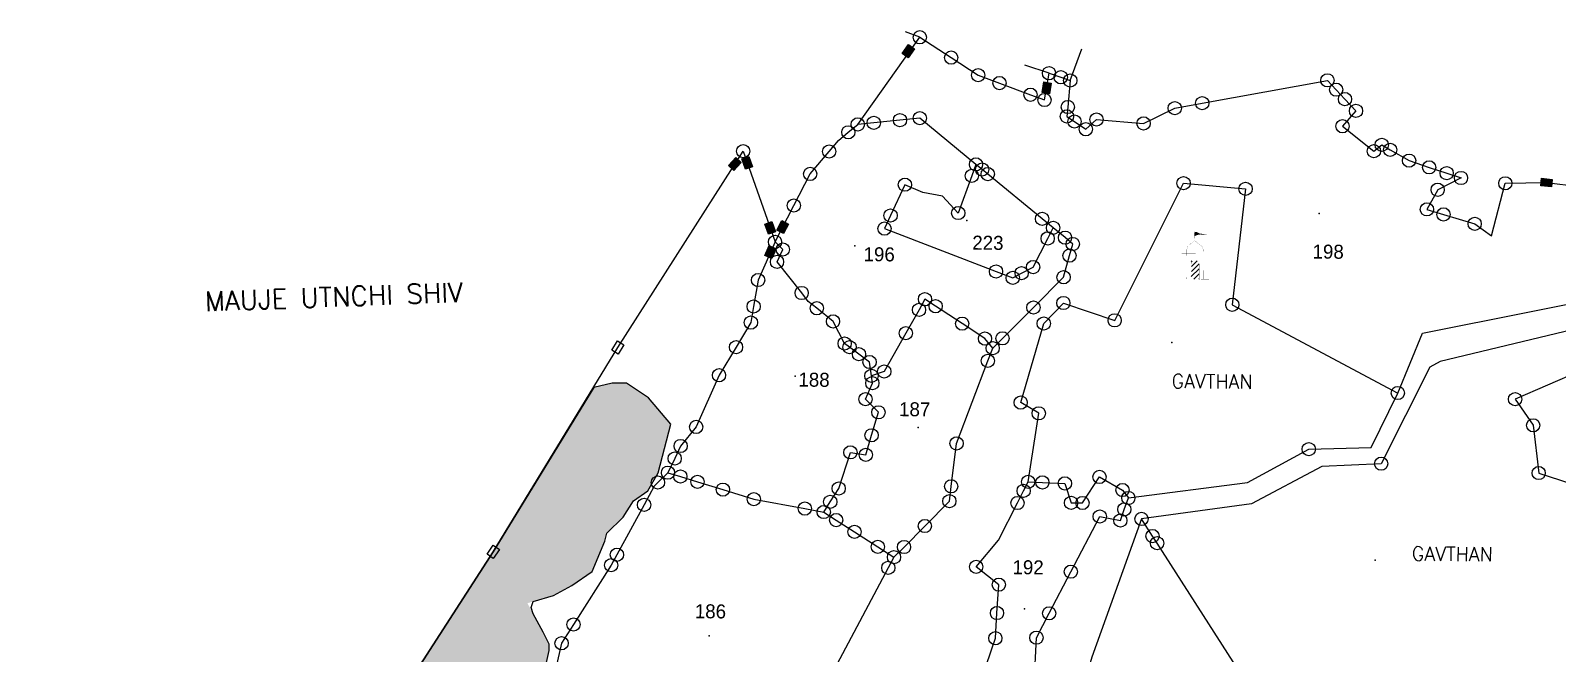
# Model space of a CAD drawing. Header units: metres. Extents: x 268248 to 270531, y 2132748 to 2134703.
# Drawn here: x 268386 to 269163, y 2134386 to 2134703 of the extents above; entities that cross this region are included whole.
import ezdxf

# ---------------------------------------------------------------- set-up
doc = ezdxf.new("R2010")
doc.units = ezdxf.units.M
for name, color, linetype in [('POINT_PARCEL', 7, 'Continuous'), ('POLY_HATCH', 12, 'Continuous'), ('POLY_PARCEL', 6, 'Continuous'), ('POLY_ROAD', 30, 'Continuous'), ('SYM_STONE', 1, 'Continuous'), ('SYM_WORSHIP', 1, 'Continuous'), ('TEXT_MAPIN', 7, 'Continuous'), ('TEXT_MAPOUT', 7, 'Continuous'), ('TEXT_PARCEL', 7, 'Continuous')]:
    doc.layers.add(name, color=color, linetype=linetype)
doc.styles.get("Standard").update_dxf_attribs({"font": 'simplex.shx'})
doc.styles.add('TEXT_MAP', font='')
doc.styles.get('TEXT_MAP').set_extended_font_data('Kruti Dev 050')

# ---------------------------------------------------------------- blocks, each defined once
blk = doc.blocks.new('TEMPLE')
at = {"linetype": 'Continuous'}
blk.add_hatch(color=256, dxfattribs=at).paths.add_polyline_path([(0.2823070738278333, 5.694702453576043), (0.599700794387606, 5.747528817597754), (0.9523601482808476, 5.712310998570159), (1.393183585423974, 5.729920272603634), (0.4939023840613692, 5.853181545622648), (0.2117758071981317, 6.011659908611307), (-0.1408835466578644, 6.064486272633075), (-0.1493116005539835, 5.551076389589148), (-0.08798509672284477, 5.5538326355815)])
h = blk.add_hatch(dxfattribs=at)
h.set_pattern_fill('ANSI31', color=256, scale=3.600000000000001, style=0)
h.set_pattern_definition([(45, (-94.63405291644858, -100.6524758033455), (-0.3181980515339464, 0.3181980515339465), [])])
h.paths.add_polyline_path([(-0.5113554589450366, 2.324357100333998), (-0.5113554589450366, 0), (0.4937226423062349, 0), (0.4937226423062349, 2.324357100333998)])
at = {"linetype": 'Continuous', "const_width": 0.01800000000000001}
for points in [[(-0.1585163633152824, 4.990351905506088), (-0.1408835466578644, 6.064486272633076), (0.2117758071981335, 6.011659908611307), (0.4939023840613679, 5.853181545622647), (1.393183585423973, 5.729920272603636), (0.9523601482808566, 5.71231099857016), (0.5997007943876049, 5.747528817597754), (0.2823070738278339, 5.694702453576042), (-0.08798509672284283, 5.5538326355815), (-0.1493116005696358, 5.551076389588445)], [(-1.163775716759265, 3.275230194441974), (-1.163595975004139, 3.687303537316609), (-0.9696334814280299, 4.21556644840166), (-0.6346069441922033, 4.550132448412455), (-0.3348460402525966, 4.726220085434591), (-0.1585163633152824, 4.990351905506088), (0.05307894691825155, 4.796655723489835), (0.458636750765141, 4.497306084390743), (0.6878648776374767, 4.356436266396202), (0.8818273712508393, 4.092304446343348), (1.022891414873303, 3.757738446313908), (1.05797730643302, 3.275230194441974)], [(-1.780928830839695, 3.275230194441974), (1.745663197543468, 3.275230194441974)], [(-1.163775716759265, 0), (-1.163775716759265, 3.275230194441974)], [(-0.5113554589450366, 0), (-0.5113554589450366, 2.324357100333998), (0.4937226423062349, 2.324357100333998), (0.4937226423062349, 0)], [(1.05797730643302, 0), (1.05797730643302, 3.275230194441974)], [(-1.780928830839695, 0), (1.780928830839695, 0)]]:
    blk.add_lwpolyline(points, dxfattribs=at)
blk = doc.blocks.new('STONE')
blk.add_circle((0, 0), 0.8510231522929323)
blk = doc.blocks.new('STONESQUAREFILLED')
blk.add_hatch(color=256).paths.add_polyline_path([(0.6958872628347379, -0.481363590938571), (0.6958872628347379, 0.481363590938571), (-0.6958872628347379, 0.481363590938571), (-0.6958872628347379, -0.481363590938571)])
blk.add_lwpolyline([(-0.6958872628347379, 0.481363590938571), (0.6958872628347379, 0.481363590938571), (0.6958872628347379, -0.481363590938571), (-0.6958872628347379, -0.481363590938571)], close=True)
blk = doc.blocks.new('STONESQUARE')
blk.add_lwpolyline([(-0.6958872628347379, 0.481363590938571), (0.6958872628347379, 0.481363590938571), (0.6958872628347379, -0.481363590938571), (-0.6958872628347379, -0.481363590938571)], close=True)

msp = doc.modelspace()

# ---------------------------------------------------------------- hatches: boundary and pattern name
at = {"layer": 'POLY_HATCH'}
h = msp.add_hatch(dxfattribs=at)
h.set_pattern_fill('ZIGZAG', color=256, scale=3.955798169915345, angle=-0.5106593862347216, style=0)
h.set_pattern_definition([(359.4893406137653, (267871.9904212526, 2132651.283725816), (12.6710991855198, 12.44722151094611), [12.55965918948122, -12.55965918948122]), (89.48934061376526, (267884.5495816009, 2132651.171786978), (-12.44722151094611, 12.6710991855198), [12.55965918948122, -12.55965918948122])])
h.paths.add_polyline_path([(268491.8553352257, 2134231.306073115), (268439.8166998607, 2134074.09560268), (268399.4974074191, 2133956.176179503), (268419.246257146, 2133943.234505004), (268446.2132305605, 2133962.104496737), (268444.6156931092, 2133968.739283293), (268445.1863421815, 2133981.942161137), (268456.6513498407, 2133994.216407654), (268470.2267987431, 2134011.628687707), (268477.5076643273, 2134017.752010535), (268490.9452364576, 2134019.694981357), (268495.2029128274, 2134034.096205142), (268492.216477423, 2134046.499256268), (268479.9582150522, 2134061.047685354), (268494.446411926, 2134065.044030913), (268497.616683006, 2134073.26672313), (268495.6073513876, 2134079.472848777), (268489.554236178, 2134083.175079017), (268494.7313572877, 2134097.01394034), (268519.3581834715, 2134080.292532313), (268536.9247336182, 2134082.198701868), (268547.2931442315, 2134087.263132754), (268556.7396151789, 2134104.712220975), (268554.7854209443, 2134117.106071813), (268551.8449577807, 2134134.66555693), (268542.6098979618, 2134140.93608494), (268525.098485199, 2134145.217640576), (268511.7344473636, 2134151.524969853), (268546.8124102732, 2134149.149583771), (268570.6000094431, 2134154.094410455), (268570.7930369978, 2134175.751451661), (268558.5347746271, 2134190.299880748), (268543.1614051732, 2134202.813335671), (268563.7327742981, 2134194.379029125), (268592.6999895652, 2134201.340429161), (268603.1051673261, 2134210.530010096), (268608.3767012919, 2134222.859458571), (268602.3486797619, 2134241.477835748), (268591.122658561, 2134256.017064548), (268583.9153272716, 2134258.144041818), (268564.9141708833, 2134263.751530374), (268570.624823731, 2134272.701671191), (268572.7352649741, 2134277.839704728), (268572.7444567918, 2134278.870995691), (268585.0670617013, 2134271.54158264), (268606.7717949578, 2134274.442234872), (268612.0525073425, 2134287.802967527), (268611.1673347624, 2134304.312768009), (268605.019820034, 2134309.524410978), (268594.7709026191, 2134317.8667143), (268594.8168615226, 2134323.02314841), (268623.4563945502, 2134351.130547706), (268622.5712086328, 2134367.640348306), (268634.9397724459, 2134365.467369366), (268646.3680129576, 2134373.616465833), (268649.5934348203, 2134388.026890025), (268649.6210101501, 2134391.12074911), (268646.5794240246, 2134397.336075163), (268638.5989149481, 2134411.993719051), (268651.9060953743, 2134415.853248829), (268661.2422648793, 2134420.926886904), (268671.6290590664, 2134428.053892814), (268677.9604095319, 2134443.468000088), (268679.0294178491, 2134447.58394985), (268687.3609215142, 2134455.760647296), (268692.5956749953, 2134463.964945842), (268699.8673621608, 2134469.056984489), (268705.1113073981, 2134478.292567096), (268711.525383976, 2134502.98826543), (268700.2901842947, 2134516.496203148), (268688.9998206166, 2134523.816422814), (268681.7741057534, 2134523.880825059), (268672.319203676, 2134521.665972519), (268621.2100121421, 2134438.093204736), (268555.1801933239, 2134335.858104619)])
h.paths.add_polyline_path([(268455.105370698, 2133602.837744683), (268448.6181186311, 2133573.71691518), (268437.6279194823, 2133557.401882506), (268437.8317575839, 2133507.943306419), (268440.851101898, 2133507.052740385), (268443.778267151, 2133486.108134174), (268449.527908757, 2133478.098658195), (268450.8974813918, 2133465.662538886), (268450.3265221239, 2133449.791013448), (268450.9719467707, 2133437.87779257), (268453.4856280067, 2133430.775274085), (268453.4072316338, 2133421.979465217), (268455.6928112145, 2133409.591178332), (268452.1538350442, 2133401.823042604), (268456.2617368812, 2133392.882651208), (268457.4831890687, 2133385.362553791), (268456.9638566382, 2133375.283385541), (268453.2044416909, 2133363.087606055), (268453.5816101493, 2133345.169410556), (268455.4127618143, 2133297.63050946), (268453.5304669074, 2133279.196085543), (268451.9241055446, 2133267.624760761), (268455.5394444197, 2133251.608645304), (268453.8718957189, 2133233.172307371), (268450.9197663702, 2133215.176515277), (268456.2663437736, 2133200.64680707), (268457.0220169458, 2133189.054429654), (268448.8685379557, 2133165.74127593), (268451.2280067071, 2133153.383681437), (268451.7134826356, 2133135.571798465), (268438.6377436543, 2133102.111441584), (268437.0141733903, 2133088.609336067), (268432.7290215509, 2133053.568784216), (268432.0331994616, 2133047.7821612), (268428.0552285856, 2133035.159233217), (268426.9471520742, 2133031.307233693), (268420.1298660917, 2133013.345891445), (268409.2257175326, 2133006.684784524), (268399.8726321897, 2132974.125670401), (268387.8054384588, 2132916.037010603), (268396.815996562, 2132916.813394728), (268397.7344981108, 2132923.658757036), (268412.8500779129, 2132935.9460889), (268414.6756285075, 2132948.351881271), (268423.7816245586, 2132959.836081554), (268446.0402191801, 2132955.782566961), (268450.4151283657, 2132965.595553468), (268439.8347935257, 2132981.110341954), (268447.1228740954, 2132981.045383848), (268457.4233815871, 2132982.238618024), (268456.882812408, 2132993.563824183), (268452.6379070546, 2132999.179927798), (268454.2136891591, 2133007.318738385), (268463.9033574512, 2133010.236057895), (268465.2930749854, 2133021.594765373), (268464.2767939588, 2133028.040285446), (268457.8125794098, 2133037.645323183), (268466.2608558328, 2133042.294490807), (268466.3544234787, 2133052.792465387), (268458.0809613327, 2133061.206921094), (268472.2366022065, 2133064.288729621), (268476.0125488774, 2133075.278817497), (268474.4784927624, 2133080.016956888), (268465.1151054116, 2133090.599220586), (268466.1986381288, 2133094.264146506), (268474.5860955852, 2133092.089631027), (268485.0797849652, 2133090.421276922), (268492.4819846979, 2133095.604709698), (268490.9993907647, 2133106.116732486), (268485.8344177399, 2133116.136634487), (268481.1527312699, 2133121.427762527), (268479.1962075665, 2133137.718358982), (268515.1734739508, 2133136.085338731), (268518.9400783814, 2133146.025634264), (268517.4574844483, 2133156.537657052), (268511.2604409549, 2133168.666524022), (268506.6723221308, 2133184.455626642), (268488.8746935339, 2133191.963422275), (268481.5988101933, 2133200.952263049), (268487.3640293137, 2133199.326053438), (268521.4813854442, 2133195.347384684), (268529.9717817421, 2133204.72063587), (268527.457131818, 2133217.341623498), (268504.5650871435, 2133238.090864072), (268485.4699861874, 2133252.099459623), (268488.5278427449, 2133257.865022514), (268496.921472266, 2133259.935700578), (268528.6774919311, 2133268.985536051), (268528.9878289336, 2133279.710211766), (268520.6591965401, 2133284.933616859), (268507.1770316198, 2133290.202954994), (268501.0377828471, 2133300.126922434), (268492.6919560299, 2133303.419546663), (268495.3375580986, 2133311.119725555), (268493.6732576864, 2133317.141924906), (268502.3918529169, 2133319.531525183), (268522.6760070185, 2133330.507279754), (268525.739614354, 2133336.916436095), (268524.5219718891, 2133344.865596026), (268506.3291081892, 2133351.678765397), (268484.5068382745, 2133360.884321467), (268504.6367798247, 2133366.60499254), (268522.5952148832, 2133381.677900027), (268523.7262367298, 2133388.104288847), (268520.3364340898, 2133393.283674526), (268509.8585867896, 2133398.311687172), (268491.8517587048, 2133401.904959911), (268498.9232624911, 2133412.247547764), (268504.1284363328, 2133417.99397178), (268499.6917445194, 2133426.186371088), (268488.1019964407, 2133426.933314333), (268482.3929848156, 2133437.615425064), (268503.4607199674, 2133439.454806537), (268510.4066929717, 2133447.76030875), (268513.0178771043, 2133451.598911189), (268494.720515657, 2133458.734830548), (268488.7787896445, 2133466.726095875), (268481.4855738234, 2133467.649300183), (268480.2526489682, 2133473.882202952), (268479.1026934278, 2133478.905645172), (268487.1584532583, 2133477.682535262), (268496.8787152194, 2133484.032361348), (268496.0542207195, 2133487.901593221), (268485.5993186877, 2133495.503987672), (268489.470211622, 2133496.113131404), (268501.7404703777, 2133499.436546779), (268506.2256474001, 2133508.72944519), (268494.4880912983, 2133516.986916543), (268479.5257496143, 2133524.844041186), (268497.7587675508, 2133522.536041846), (268513.8425705807, 2133520.032650059), (268528.2257287512, 2133519.475357598), (268535.3749607494, 2133526.491743783), (268537.5796267605, 2133532.908563294), (268530.3208432863, 2133537.693336434), (268515.4171740034, 2133548.112748222), (268537.0336315214, 2133555.977428669), (268538.4233634665, 2133567.336128525), (268536.7858181122, 2133576.361779687), (268530.3591920161, 2133578.135445596), (268516.4590218291, 2133584.695806282), (268508.5847247386, 2133592.704296468), (268523.4305202294, 2133607.912217046), (268524.3448981807, 2133614.125981069), (268520.5084231825, 2133617.378413789), (268513.5142056236, 2133621.656237192), (268513.3241973366, 2133630.52992605), (268508.4618662667, 2133639.155215518), (268493.8983943037, 2133643.575998318), (268494.7637256121, 2133656.333939392), (268501.1859133458, 2133668.885610512), (268506.0884513135, 2133674.040558939), (268505.7048783936, 2133679.193150323), (268503.8047986071, 2133682.857413079), (268495.0486293344, 2133688.29917701), (268501.298780316, 2133690.818063697), (268514.2419158259, 2133697.353712793), (268519.3980430246, 2133709.64431386), (268516.9187941356, 2133720.608401177), (268515.7538625099, 2133725.168956291), (268509.8230632443, 2133721.296188092), (268508.4688732407, 2133725.976964614), (268515.575127372, 2133725.868681004), (268515.0512201849, 2133727.919709192), (268511.8799734736, 2133733.52624337), (268494.5116043403, 2133736.470188359), (268495.4030370232, 2133740.109570577), (268495.2628774006, 2133748.478223457), (268485.845402382, 2133753.844878115), (268473.0565328707, 2133758.387524395), (268473.9594382211, 2133763.314101262), (268475.0923576903, 2133769.955021403), (268469.597304036, 2133779.87323969), (268479.5597498329, 2133801.346606486), (268481.9868103838, 2133808.61962926), (268478.4205036741, 2133818.091567794), (268470.2913206186, 2133821.596801837), (268452.0410937809, 2133821.974020442), (268456.2051147497, 2133831.377051665), (268452.1940621928, 2133839.136560811), (268446.2102699106, 2133842.408132406), (268450.2372873627, 2133848.486875847), (268456.6748246924, 2133872.029879356), (268457.4394825204, 2133885.539640294), (268452.856894784, 2133901.457098902), (268440.2642360356, 2133910.151295682), (268426.5596909196, 2133914.564415442), (268410.006284674, 2133912.566464844), (268385.7027489662, 2133896.370097273), (268414.8701566774, 2133740.846475432), (268419.7069435923, 2133739.284519175), (268426.73187427, 2133732.356340503), (268438.8485109303, 2133706.395204843), (268446.4602880662, 2133693.025326123), (268447.1987523371, 2133679.502167973), (268448.3685776873, 2133666.189713369), (268447.5089826126, 2133654.075358381), (268448.6807345406, 2133640.977434841), (268447.9543187823, 2133631.75830525), (268448.2786164642, 2133619.955231908)])

# ---------------------------------------------------------------- linework, layer by layer
at = {"layer": 'POINT_PARCEL'}
for p in [(268862.218535663, 2134606.583479407), (269041.5498070531, 2134610.133807901), (268805.1927637274, 2134593.699427525), (268966.6086047412, 2134544.599612008), (268774.8970173247, 2134527.469132511), (268837.5137081424, 2134501.346126805), (269070.0201347892, 2134433.813731358), (268891.5000593926, 2134409.158794148), (268731.0889498442, 2134395.345994452)]:
    msp.add_point(p, dxfattribs=at)
at = {"layer": 'POLY_HATCH'}
msp.add_lwpolyline([(268646.3680129576, 2134373.616465833), (268649.5934348203, 2134388.026890025), (268649.6210101501, 2134391.12074911), (268646.5794240246, 2134397.336075163), (268641.5009176135, 2134406.663667894), (268640.4962517735, 2134409.766727267), (268641.5560683346, 2134412.851392967), (268651.9060953743, 2134415.853248829), (268661.2422648793, 2134420.926886904), (268671.6290590664, 2134428.053892814), (268677.9604095319, 2134443.468000088), (268679.0294178491, 2134447.58394985), (268687.3609215142, 2134455.760647296), (268692.5956749953, 2134463.964945842), (268699.8673621608, 2134469.056984489), (268705.1113073981, 2134478.292567096), (268711.525383976, 2134502.98826543), (268700.2901842947, 2134516.496203148), (268688.9998206166, 2134523.816422814), (268681.7741057534, 2134523.880825059), (268672.319203676, 2134521.665972519), (268621.2100121421, 2134438.093204736), (268555.1801933239, 2134335.858104619)], dxfattribs=at)
at = {"layer": 'POLY_PARCEL'}
for points in [[(268806.7156173221, 2134655.463392515), (268838.3306600738, 2134699.770077266)], [(268838.3306600738, 2134699.770077266), (268830.9470473741, 2134702.559114319)], [(268838.3306600738, 2134699.770077266), (268854.2942964979, 2134689.42186755), (268868.0355764971, 2134680.514270094), (268878.8249696427, 2134676.469628591), (268894.6365036106, 2134670.54232706), (268901.785791296, 2134667.86225921), (268904.0568860455, 2134681.446234129)], [(268914.8806991928, 2134677.805891812), (268920.8218492936, 2134693.844101383)], [(268904.0568860455, 2134681.446234129), (268891.7566686175, 2134685.521205238)], [(268904.0568860455, 2134681.446234129), (268910.0355211154, 2134679.435456786), (268914.8806991928, 2134677.805891812)], [(268914.8806991928, 2134677.805891812), (268913.622822836, 2134664.299460991), (268913.1783168524, 2134659.526583844), (268917.0292538411, 2134656.911831524), (268922.7952637805, 2134652.996761527), (268928.2145763324, 2134657.96054485), (268952.2053848022, 2134655.956689153), (268968.0412067546, 2134663.691674846), (268982.0499871938, 2134666.245249778), (269045.747713896, 2134677.85631891), (269050.2056616822, 2134673.101107467), (269054.6841502901, 2134668.323985504), (269060.3012197433, 2134662.332360159), (269053.423137403, 2134654.517534816), (269069.4353968553, 2134641.844618229), (269073.405527594, 2134645.031282171), (269077.7200419723, 2134642.548785958), (269087.3094141005, 2134637.031228727), (269097.5401467492, 2134633.615180969), (269106.4504991301, 2134630.640008973), (269113.7477710032, 2134628.203445525), (269101.8693011921, 2134622.223224081), (269096.4053199303, 2134612.247762021), (269104.8731730021, 2134609.677323086), (269120.7065882881, 2134604.871048487), (269129.2517841381, 2134598.708784096), (269136.298969601, 2134625.49640998), (269157.2648759366, 2134625.846550693), (269190.2353037523, 2134621.837033181)], [(268764.6156384777, 2134595.693653765), (268774.1796979606, 2134614.197587701), (268782.4823214203, 2134630.260975459), (268792.1689806638, 2134641.665971568), (268796.9678709951, 2134647.316147153), (268801.9051969182, 2134651.442804165), (268806.7156173221, 2134655.463392515)], [(268866.8810675825, 2134635.134609238), (268838.3206188251, 2134658.619872199), (268828.2177614709, 2134657.610871646), (268814.8602475178, 2134656.276819458), (268806.7156173221, 2134655.463392515)], [(268492.5196697363, 2134232.32641298), (268555.1801933239, 2134335.858104619), (268621.2100121421, 2134438.093204736), (268684.5858678134, 2134541.990076575), (268748.3642316439, 2134641.842248712), (268764.6156384777, 2134595.693653765)], [(268866.8810675825, 2134635.134609238), (268864.7600900474, 2134629.314562405), (268857.8622999568, 2134610.386751663), (268849.7789929607, 2134619.040749444), (268839.9166592768, 2134620.845045044), (268830.7176417796, 2134624.78891091), (268823.4394413815, 2134609.162728471), (268820.3180986696, 2134602.461254479), (268877.0813233967, 2134580.686123622), (268885.5931075428, 2134577.420889581), (268890.1225328983, 2134579.82010785), (268895.9499162887, 2134582.906849234), (268903.3774590776, 2134597.475862967), (268906.1247098119, 2134602.864554062)], [(268906.1247098119, 2134602.864554062), (268900.5231092516, 2134607.470751368), (268872.8798736591, 2134630.201789753), (268870.0614152538, 2134632.519408686), (268866.8810675825, 2134635.134609238)], [(268893.4735322798, 2134473.723539712), (268898.8304306611, 2134508.539990933), (268889.6448123425, 2134513.985575019), (268901.385040888, 2134554.21612334), (268911.3563646139, 2134564.640143184), (268937.4770788862, 2134555.825379369), (268972.5657224856, 2134625.562841777), (269004.1082544281, 2134622.707119284), (268997.3552197072, 2134563.766371582), (269081.6108896973, 2134518.872600444)], [(268875.3961696767, 2134541.682098967), (268880.3921528416, 2134546.673604413), (268896.1072694413, 2134562.374636125), (268911.4729885787, 2134577.726583527), (268914.511281353, 2134588.749421191), (268916.1333967764, 2134594.634408686), (268912.2030211153, 2134597.866357411), (268906.1247098119, 2134602.864554062)], [(268764.6156384777, 2134595.693653765), (268755.9828231226, 2134576.323320951), (268753.7260922801, 2134562.867392923), (268752.3540072972, 2134554.686232623), (268744.7772315633, 2134542.189506446), (268736.1165676945, 2134527.905073504), (268724.5006260587, 2134501.619097661), (268716.5759316591, 2134491.927758935), (268713.5547382235, 2134485.579144833), (268710.1199557664, 2134478.361431433)], [(268813.656866273, 2134527.583594809), (268812.7341792645, 2134534.624111933), (268807.3349494425, 2134538.642069655), (268802.5664267683, 2134542.190672535), (268800.0408615134, 2134544.070128448), (268794.1278170699, 2134555.279369158), (268785.8677551553, 2134561.97442087), (268781.5485430225, 2134565.475284288), (268778.1758526704, 2134569.730585062), (268765.6215326717, 2134585.570286321), (268768.5768036487, 2134591.873137883), (268764.6156384777, 2134595.693653765)], [(268875.3961696767, 2134541.682098967), (268871.4666695988, 2134546.544476322), (268859.8765218772, 2134554.140976355), (268846.3662502486, 2134562.99597815), (268840.9360330486, 2134566.555091125), (268837.9011767397, 2134561.17922281), (268831.2020359632, 2134549.312532934), (268820.2076945339, 2134529.837432397), (268813.656866273, 2134527.583594809)], [(269170.2546670298, 2134550.980318237), (269174.2555023934, 2134530.026145105), (269141.2716116016, 2134515.730803063), (269150.4948183732, 2134502.453847148), (269153.2849801097, 2134478.184953157), (269181.1216361092, 2134469.14034705), (269167.533969613, 2134372.635788938), (269131.3106313358, 2134313.714562625), (269088.1611423465, 2134315.386440137), (269088.2873413565, 2134329.545543807), (269078.4558048705, 2134336.106826787)], [(268825.1641101239, 2134435.391748078), (268830.2812143292, 2134440.568285353), (268840.8285422967, 2134451.238116217), (268853.3353701053, 2134463.890205711), (268854.2829399183, 2134471.414107776), (268857.0330362806, 2134493.250446816), (268872.9577436782, 2134535.250898081), (268875.3961696767, 2134541.682098967)], [(268789.3983740905, 2134458.345427843), (268792.7307729262, 2134463.568200983), (268797.0210480491, 2134470.292226161), (268802.9832313182, 2134488.690286344), (268810.8103939327, 2134487.440511894), (268813.7612175056, 2134497.373619562), (268817.2307222275, 2134509.052719685), (268810.6333429066, 2134515.762539389), (268814.1416960892, 2134523.884125117), (268813.656866273, 2134527.583594809)], [(268710.1199557664, 2134478.361431433), (268705.0187803435, 2134473.355026406), (268703.0790600599, 2134471.451342534), (268697.9559697412, 2134462.032217717), (268684.1425965062, 2134436.635459403), (268681.2464692341, 2134431.310746668), (268662.0488000803, 2134401.158463313), (268655.9820093648, 2134391.629827766), (268651.8265024315, 2134373.646904875), (268649.5765228482, 2134363.910136291), (268644.4787896551, 2134341.849736825)], [(268710.1199557664, 2134478.361431433), (268716.4279103879, 2134476.415576341), (268725.1913201495, 2134473.712271304), (268738.0925449068, 2134469.73254802), (268753.8084596216, 2134464.884559329), (268779.785335906, 2134460.111684425), (268789.3983740905, 2134458.345427843)], [(268864.6362058294, 2134358.445999083), (268867.1819368392, 2134365.943198852), (268876.7657291177, 2134394.167549727), (268877.5878951834, 2134406.991069536), (268878.511688669, 2134421.3996964), (268866.9965126962, 2134430.513378637), (268878.3913037313, 2134444.035671873), (268887.9976433315, 2134462.944796579), (268891.1461512194, 2134469.142321419), (268893.4735322798, 2134473.723539712)], [(268893.4735322798, 2134473.723539712), (268900.6669043252, 2134473.411513496), (268912.1493984409, 2134472.913438438), (268915.2824174935, 2134463.016265293), (268921.0801596831, 2134462.96459046), (268929.787950407, 2134476.189006625), (268941.432481429, 2134469.541479907), (268944.4479334247, 2134465.492428983)], [(268789.3983740905, 2134458.345427843), (268795.754587916, 2134454.266146585), (268805.0813685911, 2134448.280419445), (268816.9323224684, 2134440.67473226), (268825.1641101239, 2134435.391748078)], [(269075.905604547, 2134337.808756694), (269076.2407989182, 2134351.322345407), (269055.8145731607, 2134348.500720013), (269053.5365645721, 2134321.809689787), (269031.0643776493, 2134330.377393812), (268959.0545768319, 2134442.498413546), (268956.7214419072, 2134446.131161643), (268951.1297168054, 2134454.837614284)], [(268825.1641101239, 2134435.391748078), (268822.264561565, 2134429.965886452), (268796.0089682247, 2134380.834370471), (268792.4992362057, 2134371.558479608), (268790.0682813664, 2134365.133695135), (268788.2015024566, 2134360.199974458)]]:
    msp.add_lwpolyline(points, dxfattribs=at)
at = {"layer": 'POLY_ROAD'}
for points in [[(269081.6108896973, 2134518.872600444), (269094.2304102306, 2134549.33334078), (269203.8395466489, 2134571.205861134), (269253.6890005395, 2134562.286875247), (269292.1736347064, 2134543.802335278)], [(269170.2546670298, 2134550.980318237), (269103.1334293178, 2134534.904115532), (269097.846703064, 2134532.054830799), (269073.1423057734, 2134482.92877528), (269042.9582440126, 2134481.588688008), (269007.1407888925, 2134462.59852515), (268951.1297168054, 2134454.837614284)], [(268944.4479334247, 2134465.492428983), (269005.0766792785, 2134473.319460739), (269036.259237253, 2134490.312722101), (269068.0489922156, 2134491.102123618), (269081.6108896973, 2134518.872600444)], [(268894.0577734761, 2134341.467213294), (268895.4010249785, 2134347.605872774), (268897.6440253086, 2134394.464809067), (268904.1267677291, 2134406.859194147), (268915.1885936393, 2134428.008350032), (268929.8685109773, 2134456.074951576), (268940.3731277463, 2134454.05038312), (268942.3853707105, 2134459.700757175), (268944.4479334247, 2134465.492428983)], [(268951.1297168054, 2134454.837614284), (268925.9148796243, 2134384.583058415), (268908.6495797338, 2134326.808754398), (268892.09272629, 2134228.049303266), (268874.2947092679, 2134158.69411265)]]:
    msp.add_lwpolyline(points, dxfattribs=at)

# ---------------------------------------------------------------- block references
at = {"layer": 'SYM_STONE', "xscale": 3.955798169915345, "yscale": 3.955798169915345, "zscale": 3.955798169915345}
for name, p, rotation in [('STONE', (268838.3306600738, 2134699.770077266), 359.4893406137653), ('STONESQUAREFILLED', (268832.4428621751, 2134692.711789311), 54.49023753304733), ('STONE', (268854.2942964979, 2134689.42186755), 359.4893406137653), ('STONE', (268868.0355764971, 2134680.514270094), 359.4893406137653), ('STONE', (268904.0568860455, 2134681.446234129), 359.4893406137653), ('STONE', (268910.0355211154, 2134679.435456786), 359.4893406137653), ('STONE', (268878.8249696427, 2134676.469628591), 359.4893406137653), ('STONESQUAREFILLED', (268902.8234613432, 2134674.068818359), 260.5085469813186), ('STONE', (268914.8806991928, 2134677.805891812), 359.4893406137653), ('STONE', (269045.747713896, 2134677.85631891), 359.4893406137653), ('STONE', (269050.2056616822, 2134673.101107467), 359.4893406137653), ('STONE', (268894.6365036106, 2134670.54232706), 359.4893406137653), ('STONE', (268901.785791296, 2134667.86225921), 359.4893406137653), ('STONE', (268913.622822836, 2134664.299460991), 359.4893406137653), ('STONE', (268968.0412067546, 2134663.691674846), 359.4893406137653), ('STONE', (268982.0499871938, 2134666.245249778), 359.4893406137653), ('STONE', (269054.6841502901, 2134668.323985504), 359.4893406137653), ('STONE', (268806.7156173221, 2134655.463392515), 359.4893406137653), ('STONE', (268814.8602475178, 2134656.276819458), 359.4893406137653), ('STONE', (268828.2177614709, 2134657.610871646), 359.4893406137653), ('STONE', (268838.3206188251, 2134658.619872199), 359.4893406137653), ('STONE', (268913.1783168524, 2134659.526583844), 359.4893406137653), ('STONE', (268917.0292538411, 2134656.911831524), 359.4893406137653), ('STONE', (268928.2145763324, 2134657.96054485), 359.4893406137653), ('STONE', (268952.2053848022, 2134655.956689153), 359.4893406137653), ('STONE', (269060.3012197433, 2134662.332360159), 359.4893406137653), ('STONE', (268801.9051969182, 2134651.442804165), 359.4893406137653), ('STONE', (268922.7952637805, 2134652.996761527), 359.4893406137653), ('STONE', (269053.423137403, 2134654.517534816), 359.4893406137653), ('STONE', (268748.3642316439, 2134641.842248712), 359.4893406137653), ('STONE', (268792.1689806638, 2134641.665971568), 359.4893406137653), ('STONE', (269069.4353968553, 2134641.844618229), 359.4893406137653), ('STONE', (269073.405527594, 2134645.031282171), 359.4893406137653), ('STONE', (269077.7200419723, 2134642.548785958), 359.4893406137653), ('STONESQUAREFILLED', (268744.1599035802, 2134635.259902218), 227.94059663175), ('STONESQUAREFILLED', (268750.456495042, 2134635.900915936), 289.3999128926104), ('STONE', (268866.8810675825, 2134635.134609238), 359.4893406137653), ('STONE', (268866.8810675825, 2134635.134609238), 359.4893406137653), ('STONE', (268870.0614152538, 2134632.519408686), 359.4893406137653), ('STONE', (269087.3094141005, 2134637.031228727), 359.4893406137653), ('STONE', (269097.5401467492, 2134633.615180969), 359.4893406137653), ('STONE', (268782.4823214203, 2134630.260975459), 359.4893406137653), ('STONE', (268830.7176417796, 2134624.78891091), 359.4893406137653), ('STONE', (268864.7600900474, 2134629.314562405), 359.4893406137653), ('STONE', (268872.8798736591, 2134630.201789753), 359.4893406137653), ('STONE', (268972.5657224856, 2134625.562841777), 359.4893406137653), ('STONE', (269106.4504991301, 2134630.640008973), 359.4893406137653), ('STONE', (269113.7477710032, 2134628.203445525), 359.4893406137653), ('STONE', (269136.298969601, 2134625.49640998), 359.4893406137653), ('STONESQUAREFILLED', (269157.2648759366, 2134625.846550693), 353.0663350303225), ('STONE', (269004.1082544281, 2134622.707119284), 359.4893406137653), ('STONE', (269101.8693011921, 2134622.223224081), 359.4893406137653), ('STONE', (268774.1796979606, 2134614.197587701), 359.4893406137653), ('STONE', (268823.4394413815, 2134609.162728471), 359.4893406137653), ('STONE', (268857.8622999568, 2134610.386751663), 359.4893406137653), ('STONE', (269096.4053199303, 2134612.247762021), 359.4893406137653), ('STONE', (269104.8731730021, 2134609.677323086), 359.4893406137653), ('STONESQUAREFILLED', (268762.1171783592, 2134602.788450245), 109.3999128926106), ('STONESQUAREFILLED', (268768.5074948465, 2134603.223369914), 62.66708224172025), ('STONE', (268820.3180986696, 2134602.461254479), 359.4893406137653), ('STONE', (268900.5231092516, 2134607.470751368), 359.4893406137653), ('STONE', (268906.1247098119, 2134602.864554062), 359.4893406137653), ('STONE', (269120.7065882881, 2134604.871048487), 359.4893406137653), ('STONE', (268764.6156384777, 2134595.693653765), 359.4893406137653), ('STONE', (268903.3774590776, 2134597.475862967), 359.4893406137653), ('STONE', (268912.2030211153, 2134597.866357411), 359.4893406137653), ('STONE', (268916.1333967764, 2134594.634408686), 359.4893406137653), ('STONESQUAREFILLED', (268762.3125366647, 2134590.525948122), 245.9788045215394), ('STONE', (268765.6215326717, 2134585.570286321), 359.4893406137653), ('STONE', (268768.5768036487, 2134591.873137883), 359.4893406137653), ('STONE', (268914.511281353, 2134588.749421191), 359.4893406137653), ('STONE', (268877.0813233967, 2134580.686123622), 359.4893406137653), ('STONE', (268890.1225328983, 2134579.82010785), 359.4893406137653), ('STONE', (268895.9499162887, 2134582.906849234), 359.4893406137653), ('STONE', (268911.4729885787, 2134577.726583527), 359.4893406137653), ('STONE', (268755.9828231226, 2134576.323320951), 359.4893406137653), ('STONE', (268885.5931075428, 2134577.420889581), 359.4893406137653), ('STONE', (268753.7260922801, 2134562.867392923), 359.4893406137653), ('STONE', (268778.1758526704, 2134569.730585062), 359.4893406137653), ('STONE', (268840.9360330486, 2134566.555091125), 359.4893406137653), ('STONE', (268846.3662502486, 2134562.99597815), 359.4893406137653), ('STONE', (268896.1072694413, 2134562.374636125), 359.4893406137653), ('STONE', (268911.3563646139, 2134564.640143184), 359.4893406137653), ('STONE', (268997.3552197072, 2134563.766371582), 359.4893406137653), ('STONE', (268752.3540072972, 2134554.686232623), 359.4893406137653), ('STONE', (268785.8677551553, 2134561.97442087), 359.4893406137653), ('STONE', (268794.1278170699, 2134555.279369158), 359.4893406137653), ('STONE', (268837.9011767397, 2134561.17922281), 359.4893406137653), ('STONE', (268937.4770788862, 2134555.825379369), 359.4893406137653), ('STONE', (268831.2020359632, 2134549.312532934), 359.4893406137653), ('STONE', (268859.8765218772, 2134554.140976355), 359.4893406137653), ('STONE', (268871.4666695988, 2134546.544476322), 359.4893406137653), ('STONE', (268880.3921528416, 2134546.673604413), 359.4893406137653), ('STONE', (268901.385040888, 2134554.21612334), 359.4893406137653), ('STONESQUARE', (268684.5858678134, 2134541.990076575), 57.43249542476423), ('STONE', (268744.7772315633, 2134542.189506446), 359.4893406137653), ('STONE', (268800.0408615134, 2134544.070128448), 359.4893406137653), ('STONE', (268800.0408615134, 2134544.070128448), 359.4893406137653), ('STONE', (268802.5664267683, 2134542.190672535), 359.4893406137653), ('STONE', (268875.3961696767, 2134541.682098967), 359.4893406137653), ('STONE', (268807.3349494425, 2134538.642069655), 359.4893406137653), ('STONE', (268812.7341792645, 2134534.624111933), 359.4893406137653), ('STONE', (268872.9577436782, 2134535.250898081), 359.4893406137653), ('STONE', (268736.1165676945, 2134527.905073504), 359.4893406137653), ('STONE', (268813.656866273, 2134527.583594809), 359.4893406137653), ('STONE', (268814.1416960892, 2134523.884125117), 359.4893406137653), ('STONE', (268820.2076945339, 2134529.837432397), 359.4893406137653), ('STONE', (268810.6333429066, 2134515.762539389), 359.4893406137653), ('STONE', (269081.6108896973, 2134518.872600444), 359.4893406137653), ('STONE', (269141.2716116016, 2134515.730803063), 359.4893406137653), ('STONE', (268817.2307222275, 2134509.052719685), 359.4893406137653), ('STONE', (268889.6448123425, 2134513.985575019), 359.4893406137653), ('STONE', (268898.8304306611, 2134508.539990933), 359.4893406137653), ('STONE', (268724.5006260587, 2134501.619097661), 359.4893406137653), ('STONE', (269150.4948183732, 2134502.453847148), 359.4893406137653), ('STONE', (268813.7612175056, 2134497.373619562), 359.4893406137653), ('STONE', (268857.0330362806, 2134493.250446816), 359.4893406137653), ('STONE', (268713.5547382235, 2134485.579144833), 359.4893406137653), ('STONE', (268716.5759316591, 2134491.927758935), 359.4893406137653), ('STONE', (268802.9832313182, 2134488.690286344), 359.4893406137653), ('STONE', (268810.8103939327, 2134487.440511894), 359.4893406137653), ('STONE', (269036.259237253, 2134490.312722101), 359.4893406137653), ('STONE', (268710.1199557664, 2134478.361431433), 359.4893406137653), ('STONE', (269073.1423057734, 2134482.92877528), 359.4893406137653), ('STONE', (269153.2849801097, 2134478.184953157), 359.4893406137653), ('STONE', (268705.0187803435, 2134473.355026406), 359.4893406137653), ('STONE', (268716.4279103879, 2134476.415576341), 359.4893406137653), ('STONE', (268725.1913201495, 2134473.712271304), 359.4893406137653), ('STONE', (268738.0925449068, 2134469.73254802), 359.4893406137653), ('STONE', (268797.0210480491, 2134470.292226161), 359.4893406137653), ('STONE', (268854.2829399183, 2134471.414107776), 359.4893406137653), ('STONE', (268891.1461512194, 2134469.142321419), 359.4893406137653), ('STONE', (268893.4735322798, 2134473.723539712), 359.4893406137653), ('STONE', (268900.6669043252, 2134473.411513496), 359.4893406137653), ('STONE', (268912.1493984409, 2134472.913438438), 359.4893406137653), ('STONE', (268929.787950407, 2134476.189006625), 359.4893406137653), ('STONE', (268941.432481429, 2134469.541479907), 359.4893406137653), ('STONE', (268697.9559697412, 2134462.032217717), 359.4893406137653), ('STONE', (268753.8084596216, 2134464.884559329), 359.4893406137653), ('STONE', (268792.7307729262, 2134463.568200983), 359.4893406137653), ('STONE', (268853.3353701053, 2134463.890205711), 359.4893406137653), ('STONE', (268887.9976433315, 2134462.944796579), 359.4893406137653), ('STONE', (268915.2824174935, 2134463.016265293), 359.4893406137653), ('STONE', (268921.0801596831, 2134462.96459046), 359.4893406137653), ('STONE', (268944.4479334247, 2134465.492428983), 359.4893406137653), ('STONE', (268779.785335906, 2134460.111684425), 359.4893406137653), ('STONE', (268789.3983740905, 2134458.345427843), 359.4893406137653), ('STONE', (268795.754587916, 2134454.266146585), 359.4893406137653), ('STONE', (268929.8685109773, 2134456.074951576), 359.4893406137653), ('STONE', (268940.3731277463, 2134454.05038312), 359.4893406137653), ('STONE', (268942.3853707105, 2134459.700757175), 359.4893406137653), ('STONE', (268951.1297168054, 2134454.837614284), 359.4893406137653), ('STONE', (268805.0813685911, 2134448.280419445), 359.4893406137653), ('STONE', (268840.8285422967, 2134451.238116217), 359.4893406137653), ('STONE', (268956.7214419072, 2134446.131161643), 359.4893406137653), ('STONESQUARE', (268621.2100121421, 2134438.093204736), 235.1367021111406), ('STONE', (268816.9323224684, 2134440.67473226), 359.4893406137653), ('STONE', (268830.2812143292, 2134440.568285353), 359.4893406137653), ('STONE', (268959.0545768319, 2134442.498413546), 359.4893406137653), ('STONE', (268681.2464692341, 2134431.310746668), 359.4893406137653), ('STONE', (268684.1425965062, 2134436.635459403), 359.4893406137653), ('STONE', (268822.264561565, 2134429.965886452), 359.4893406137653), ('STONE', (268825.1641101239, 2134435.391748078), 359.4893406137653), ('STONE', (268866.9965126962, 2134430.513378637), 359.4893406137653), ('STONE', (268915.1885936393, 2134428.008350032), 359.4893406137653), ('STONE', (268878.511688669, 2134421.3996964), 359.4893406137653), ('STONE', (268877.5878951834, 2134406.991069536), 359.4893406137653), ('STONE', (268904.1267677291, 2134406.859194147), 359.4893406137653), ('STONE', (268662.0488000803, 2134401.158463313), 359.4893406137653), ('STONE', (268655.9820093648, 2134391.629827766), 359.4893406137653), ('STONE', (268876.7657291177, 2134394.167549727), 359.4893406137653), ('STONE', (268897.6440253086, 2134394.464809067), 359.4893406137653)]:
    msp.add_blockref(name, p, dxfattribs=dict(at, rotation=rotation))
at = {"layer": 'SYM_WORSHIP', "xscale": 3.955798169915345, "yscale": 3.955798169915345, "zscale": 3.955798169915345, "rotation": 359.4893406137653}
msp.add_blockref('TEMPLE', (268978.4977905029, 2134576.820129353), dxfattribs=at)

# ---------------------------------------------------------------- texts
at = {"layer": 'TEXT_MAPIN'}
for p in [(268966.4018874014, 2134521.406623035), (269088.6706318807, 2134433.647500901)]:
    msp.add_text('GAVTHAN', height=7.120436705847621, rotation=359.4893406143469, dxfattribs=at).set_placement(p)
at = {"layer": 'TEXT_MAPOUT'}
msp.add_text('MAUJE UTNCHI SHIV', height=9.889495424788363, rotation=2.082673516961183, dxfattribs=at).set_placement((268474.5792759022, 2134560.468424891))
at = {"layer": 'TEXT_PARCEL', "style": 'TEXT_MAP'}
for s, p in [('223', (268864.983204277, 2134591.772589675)), ('196', (268809.6566813357, 2134585.911247291)), ('198', (269038.1725739284, 2134587.254928213)), ('188', (268776.5088419327, 2134522.146984022)), ('187', (268827.7228593088, 2134507.114566396)), ('192', (268885.4449227257, 2134426.766121104)), ('186', (268723.7673412761, 2134404.373740918))]:
    msp.add_text(s, height=7.120436705847621, rotation=359.4893406143469, dxfattribs=at).set_placement(p)

doc.saveas('drawing.dxf')
